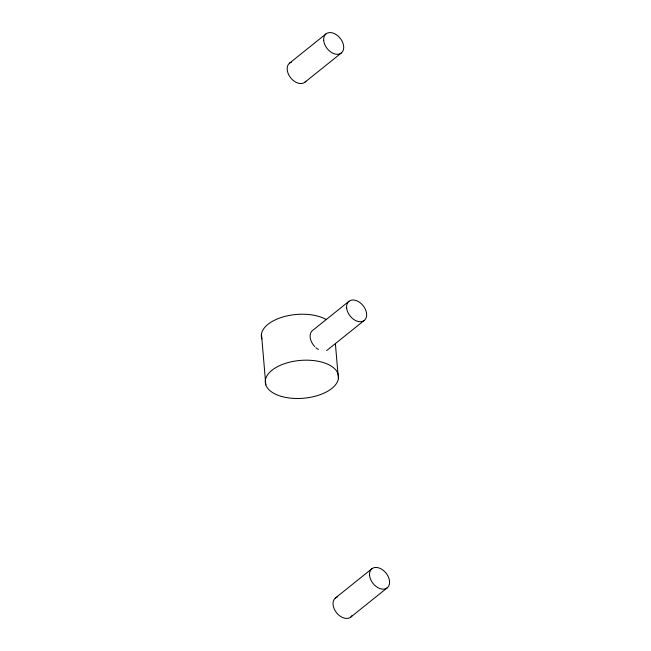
<?xml version="1.0" encoding="UTF-8"?>
<svg xmlns="http://www.w3.org/2000/svg" width="651" height="651" viewBox="0 0 651 651"><rect width="100%" height="100%" fill="white"/><g stroke="black" fill="none" stroke-linecap="round" stroke-linejoin="round"><path stroke-width="0.98" d="M289.5 63.18L325.988 33.901M304.904 82.221L341.393 52.943M348.912 301.34L312.431 330.618A12.247 8.308 51.2 0 0 314.759 346.592M364.316 320.382L327.835 349.66A12.247 8.308 51.2 0 1 326.599 350.433M335.355 598.057L371.843 568.779M350.759 617.099L387.247 587.82M335.395 343.761L338.39 378.736A36.733 18.977 -4.9 0 1 280.85 396.231A36.733 18.977 -4.9 0 1 286.448 363.055A36.733 18.977 -4.9 0 1 338.39 378.736M261.458 333.987L265.811 384.887M305.905 81.163A12.247 8.308 51.2 0 1 290.444 77.542A12.247 8.308 51.2 0 1 291.428 62.146M352.167 615.415A12.247 8.308 51.2 0 1 336.624 612.835A12.247 8.308 51.2 0 1 337.283 597.024M261.865 338.919A36.733 18.977 -4.9 0 1 282.51 317.094A36.733 18.977 -4.9 0 1 326.045 319.397M318.412 349.449A12.247 8.308 51.2 0 1 315.906 347.683M323.693 40.403A12.247 8.308 51.2 0 0 339.464 53.976A12.247 8.308 51.2 0 0 337.91 35.886A12.247 8.308 51.2 0 0 323.693 40.403M369.548 575.281A12.247 8.308 51.2 0 0 385.319 588.854A12.247 8.308 51.2 0 0 383.764 570.756A12.247 8.308 51.2 0 0 369.548 575.281M346.617 307.842A12.247 8.308 51.2 0 0 362.387 321.415A12.247 8.308 51.2 0 0 360.841 303.317A12.247 8.308 51.2 0 0 346.617 307.842"/></g></svg>
